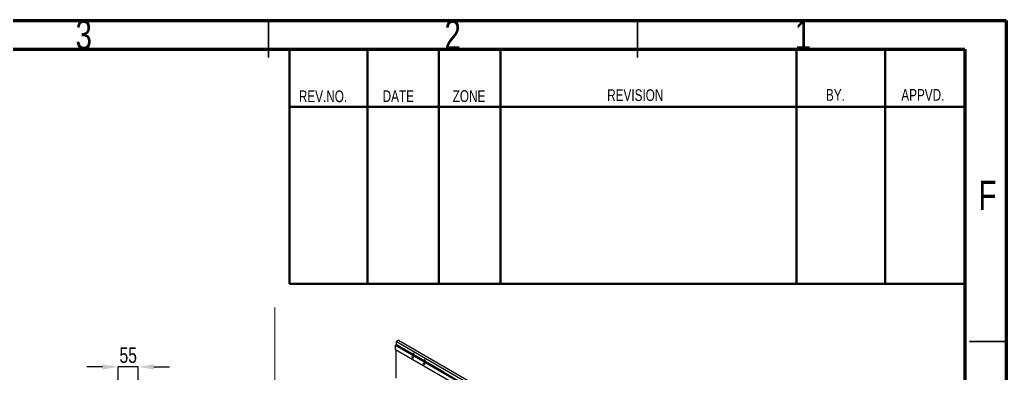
# Model space of a CAD drawing. Header units: millimetres. Extents: x 41 to 1868, y -696 to 319.
# Drawn here: x 1237 to 1370.7, y 266.6 to 314.5 of the extents above; entities that cross this region are included whole.
import ezdxf

# ---------------------------------------------------------------- set-up
doc = ezdxf.new("R2010")
doc.units = ezdxf.units.MM
doc.header["$PDSIZE"] = -1
doc.layers.add('FORMAT', color=7, linetype='Continuous')
doc.styles.add('SLDTEXTSTYLE0', font='TXT', dxfattribs={"width": 0.75})
doc.dimstyles.new('SLDDIMSTYLE5', dxfattribs={"dimtxt": 2.116667, "dimasz": 2.116667, "dimexe": 0, "dimexo": 0.625, "dimgap": 0.529167, "dimtad": 1, "dimdec": 0, "dimlfac": 20, "dimrnd": 1e-09, "dimzin": 12, "dimtxsty": 'SLDTEXTSTYLE0', "dimsah": 1, "dimcen": 2.5, "dimazin": 3, "dimtfac": 1, "dimtdec": 0, "dimtmove": 0, "dimatfit": 0, "dimfrac": 2, "dimtzin": 12})

# ---------------------------------------------------------------- blocks, each defined once
blk = doc.blocks.new('*D762')
at = {"layer": 'Defpoints', "color": 0}
for p in [(1250.28, 267.49), (1250.28, 261.27), (1253.03, 261.27)]:
    blk.add_point(p, dxfattribs=at)
at = {"layer": 'FORMAT', "color": 0, "lineweight": -2}
for p, q in [((1248.16, 267.49), (1246.05, 267.49)), ((1250.28, 261.33), (1250.28, 267.49)), ((1253.03, 267.49), (1250.28, 267.49)), ((1253.03, 261.33), (1253.03, 267.49)), ((1255.15, 267.49), (1257.26, 267.49))]:
    blk.add_line(p, q, dxfattribs=at)
at = {"layer": 'FORMAT', "color": 0}
for points in [[(1248.16, 267.84), (1248.16, 267.14), (1250.28, 267.49)], [(1255.15, 267.84), (1255.15, 267.14), (1253.03, 267.49)]]:
    blk.add_solid(points, dxfattribs=at)
at = {"layer": 'FORMAT', "color": 0, "insert": (1251.66, 270.14), "char_height": 2.117, "attachment_point": 2, "style": 'SLDTEXTSTYLE0'}
blk.add_mtext('\\A1;55', dxfattribs=at)

msp = doc.modelspace()

# ---------------------------------------------------------------- linework, layer by layer
at = {"color": 7, "linetype": 'Continuous', "lineweight": 70}
for p, q in [((970.676, 314.4229), (1370.676, 314.4229)), ((1370.676, 314.4229), (1370.676, 27.4229)), ((975.676, 310.5564), (1365.0784, 310.5564)), ((1365.0784, 310.5564), (1365.0784, 33.5564))]:
    msp.add_line(p, q, dxfattribs=at)
at = {"color": 7, "linetype": 'Continuous', "lineweight": 35}
for p, q in [((1270.676, 309.4229), (1270.676, 314.4229)), ((1320.676, 309.4229), (1320.676, 314.4229)), ((1365.676, 270.9229), (1370.676, 270.9229))]:
    msp.add_line(p, q, dxfattribs=at)
at = {"color": 7, "linetype": 'Continuous', "lineweight": 50}
for p, q in [((1273.5188, 310.5564), (1273.5188, 278.7335)), ((1284.0948, 310.5564), (1284.0948, 278.8702)), ((1293.7542, 310.5564), (1293.7542, 278.7335)), ((1302.1116, 310.5564), (1302.1116, 278.7335)), ((1342.2283, 310.5564), (1342.2283, 278.7335)), ((1354.2649, 310.5564), (1354.2649, 278.7335)), ((1365.0784, 302.7407), (1273.5188, 302.7407)), ((1365.0784, 278.7335), (1273.5188, 278.7335))]:
    msp.add_line(p, q, dxfattribs=at)
at = {"color": 7, "linetype": 'Continuous', "lineweight": 18}
msp.add_line((1271.5108, 205.782), (1271.5108, 275.5443), dxfattribs=at)
at = {"color": 7, "linetype": 'Continuous', "lineweight": 25}
for p, q in [((1287.939, 270.4408), (1287.9004, 270.4185)), ((1287.9004, 269.8247), (1287.9004, 270.4185)), ((1287.9004, 270.4185), (1358.7397, 229.5239)), ((1287.939, 270.4408), (1288.0161, 270.4853)), ((1287.939, 270.4408), (1358.7783, 229.5461)), ((1294.3673, 266.7298), (1287.939, 270.4408)), ((1288.3118, 271.1014), (1288.0161, 270.9307)), ((1288.0161, 270.9307), (1358.8554, 230.0361)), ((1288.0161, 270.4853), (1288.0161, 270.9307)), ((1294.4444, 266.7744), (1288.0161, 270.4853)), ((1288.3118, 271.1014), (1359.1511, 230.2068)), ((1358.7397, 228.93), (1287.9004, 269.8247)), ((1287.939, 269.8024), (1287.939, 265.9869)), ((1290.2532, 269.2681), (1290.2917, 269.2904)), ((1290.2532, 269.2681), (1290.2532, 269.1939)), ((1290.2917, 269.2904), (1290.2917, 269.1716)), ((1290.4075, 269.1048), (1290.4075, 269.1791)), ((1291.796, 268.3775), (1291.8345, 268.3998)), ((1291.796, 268.3775), (1291.796, 268.3033)), ((1291.8345, 268.3998), (1291.8345, 268.281)), ((1291.9502, 268.2142), (1291.9502, 268.2884)), ((1294.3673, 266.7298), (1294.4444, 266.7744)), ((1294.3673, 266.7298), (1352.35, 233.2571)), ((1294.4444, 266.7744), (1352.4271, 233.3016))]:
    msp.add_line(p, q, dxfattribs=at)
at = {"color": 7, "linetype": 'Continuous', "lineweight": 25, "flags": 128}
for points in [[(1290.1375, 268.8302), (1290.1399, 268.8509), (1290.147, 268.8676), (1290.1584, 268.8791), (1290.1733, 268.8847), (1290.1908, 268.8841), (1290.2098, 268.8773), (1290.2291, 268.8648), (1290.2475, 268.8473), (1290.2638, 268.8259), (1290.277, 268.802), (1290.2863, 268.777), (1290.2911, 268.7526), (1290.2911, 268.7303), (1290.2863, 268.7114), (1290.277, 268.6972), (1290.2638, 268.6886), (1290.2475, 268.6861), (1290.2291, 268.6898), (1290.2098, 268.6995), (1290.1908, 268.7147), (1290.1733, 268.7343), (1290.1584, 268.7571), (1290.147, 268.7817), (1290.1399, 268.8066), (1290.1375, 268.8302)], [(1290.176, 268.8524), (1290.1785, 268.8732), (1290.1829, 268.8851)], [(1290.176, 268.8524), (1290.1785, 268.8732), (1290.1829, 268.8851)], [(1290.2849, 268.7084), (1290.2676, 268.7121), (1290.2483, 268.7218), (1290.2293, 268.7369), (1290.2118, 268.7566), (1290.1969, 268.7794), (1290.1856, 268.804), (1290.1785, 268.8289), (1290.176, 268.8524)], [(1290.2849, 268.7084), (1290.2676, 268.7121), (1290.2483, 268.7218), (1290.2293, 268.7369), (1290.2118, 268.7566), (1290.1969, 268.7794), (1290.1856, 268.804), (1290.1785, 268.8289), (1290.176, 268.8524)], [(1290.4075, 269.1791), (1290.4048, 269.2036), (1290.3971, 269.2296), (1290.3849, 269.2551), (1290.3689, 269.2785), (1290.3503, 269.2981), (1290.3303, 269.3127), (1290.3103, 269.3212), (1290.2917, 269.323), (1290.2758, 269.3181), (1290.2635, 269.3067), (1290.2558, 269.2897), (1290.2532, 269.2681)], [(1290.2986, 269.3231), (1290.2944, 269.3119), (1290.2917, 269.2904)], [(1291.6802, 267.9395), (1291.6827, 267.9603), (1291.6898, 267.9769), (1291.7012, 267.9884), (1291.7161, 267.9941), (1291.7335, 267.9935), (1291.7525, 267.9867), (1291.7718, 267.9742), (1291.7902, 267.9566), (1291.8066, 267.9353), (1291.8198, 267.9113), (1291.8291, 267.8864), (1291.8339, 267.862), (1291.8339, 267.8397), (1291.8291, 267.8208), (1291.8198, 267.8066), (1291.8066, 267.798), (1291.7902, 267.7954), (1291.7718, 267.7992), (1291.7525, 267.8089), (1291.7335, 267.8241), (1291.7161, 267.8437), (1291.7012, 267.8665), (1291.6898, 267.8911), (1291.6827, 267.916), (1291.6802, 267.9395)], [(1291.7188, 267.9618), (1291.7212, 267.9826), (1291.7257, 267.9945)], [(1291.7188, 267.9618), (1291.7212, 267.9826), (1291.7257, 267.9945)], [(1291.8277, 267.8178), (1291.8104, 267.8214), (1291.7911, 267.8312), (1291.7721, 267.8463), (1291.7546, 267.8659), (1291.7397, 267.8888), (1291.7284, 267.9134), (1291.7212, 267.9383), (1291.7188, 267.9618)], [(1291.8277, 267.8178), (1291.8104, 267.8214), (1291.7911, 267.8312), (1291.7721, 267.8463), (1291.7546, 267.8659), (1291.7397, 267.8888), (1291.7284, 267.9134), (1291.7212, 267.9383), (1291.7188, 267.9618)], [(1291.9502, 268.2884), (1291.9476, 268.313), (1291.9399, 268.3389), (1291.9276, 268.3645), (1291.9117, 268.3878), (1291.8931, 268.4075), (1291.8731, 268.422), (1291.8531, 268.4305), (1291.8345, 268.4324), (1291.8185, 268.4274), (1291.8063, 268.4161), (1291.7986, 268.399), (1291.796, 268.3775)], [(1291.8414, 268.4325), (1291.8372, 268.4213), (1291.8345, 268.3998)]]:
    msp.add_lwpolyline(points, dxfattribs=at)

# ---------------------------------------------------------------- texts
at = {"color": 7, "linetype": 'Continuous', "lineweight": 0, "style": 'SLDTEXTSTYLE0'}
for s, insert, char_height, attachment_point in [('3', (1245.636, 314.483), 3.9688, 2), ('2', (1295.636, 314.483), 3.9688, 2), ('1', (1343.136, 314.483), 3.9688, 2), ('REV.NO.', (1274.7921, 304.959), 1.5875, 1), ('DATE', (1286.145, 304.9883), 1.5875, 1), ('ZONE', (1295.6433, 304.9883), 1.5875, 1), ('REVISION', (1316.5839, 305.1154), 1.5875, 1), ('BY.', (1346.237, 305.1447), 1.5875, 1), ('APPVD.', (1356.448, 305.1447), 1.5875, 1), ('F', (1368.1337, 292.733), 3.9688, 2)]:
    msp.add_mtext(s, dxfattribs=dict(at, insert=insert, char_height=char_height, attachment_point=attachment_point))

# ---------------------------------------------------------------- dimensions: what is measured, and where the dimension line sits
at = {"layer": 'FORMAT'}
dim = msp.add_linear_dim(base=(1250.2806, 267.4892), p1=(1253.0306, 261.2703), p2=(1250.2806, 261.2703), dimstyle='SLDDIMSTYLE5', dxfattribs=at)
dim.commit()
dim.dimension.update_dxf_attribs({"geometry": '*D762', "text_midpoint": (1251.6556, 267.4892), "dimtype": 160})

doc.saveas('drawing.dxf')
